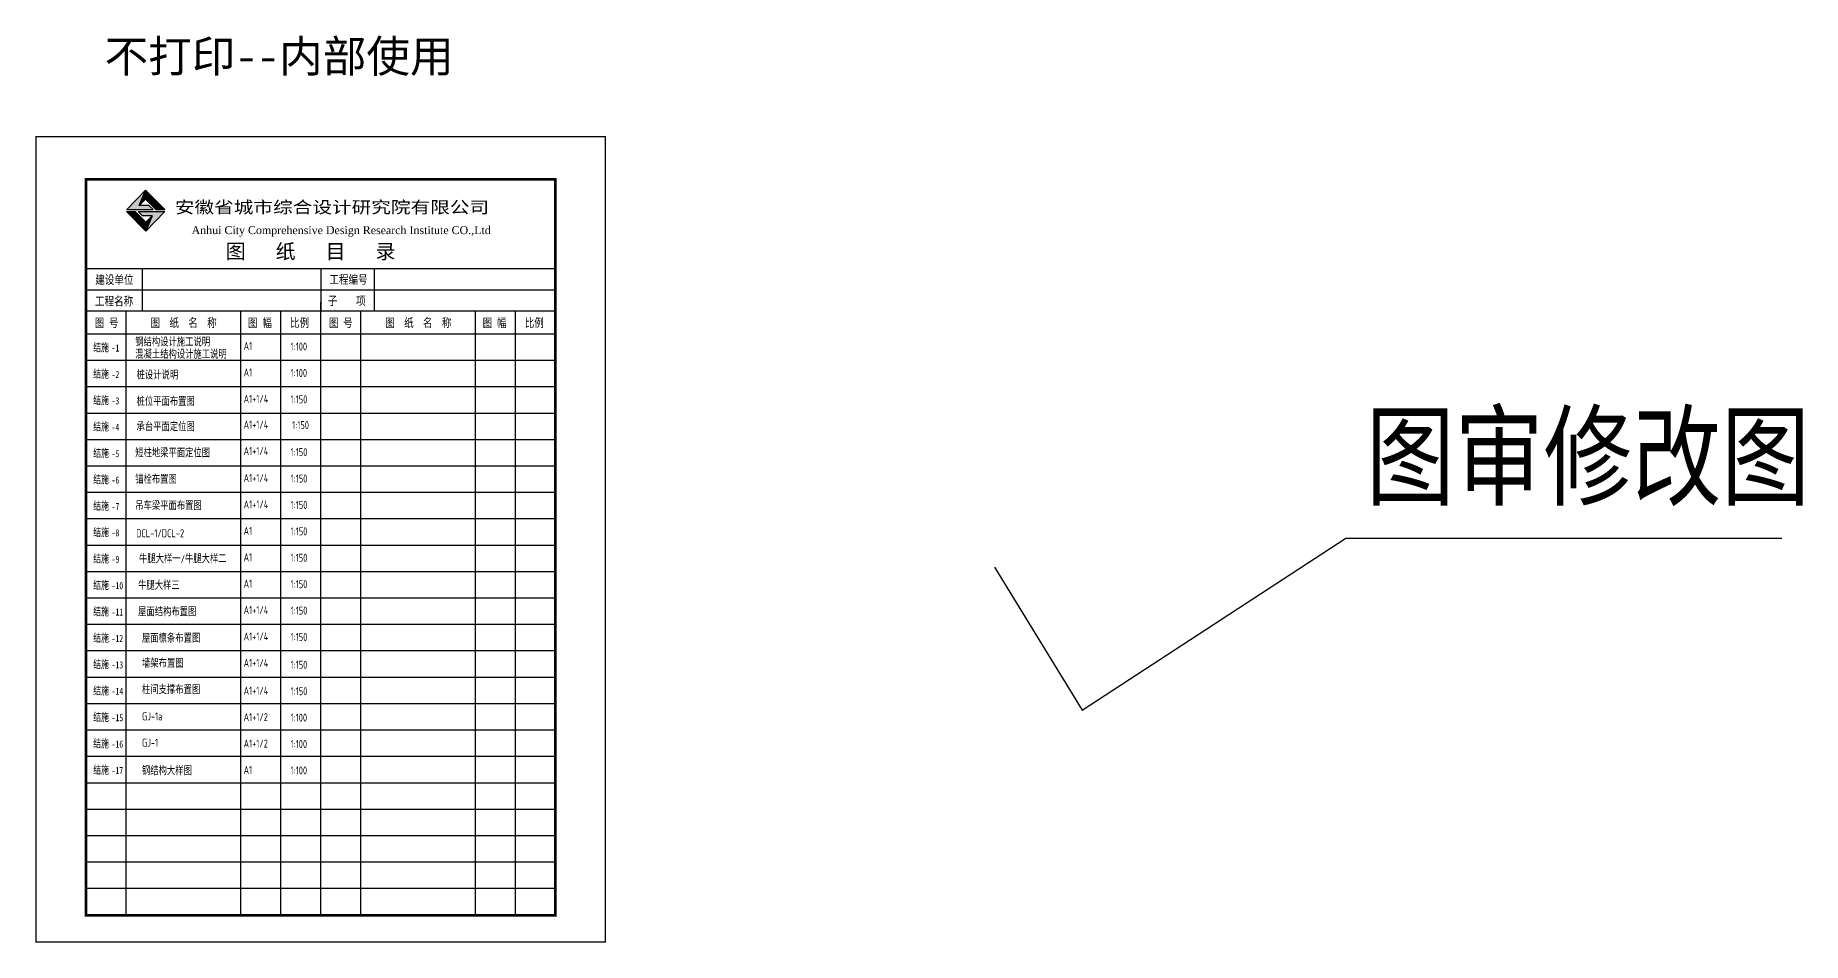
# Model space of a CAD drawing. Extents: x 19118 to 566552, y -1188739 to 92943.
# Drawn here: x 110974 to 176145, y 59489 to 92943 of the extents above; entities that cross this region are included whole.
import ezdxf

# ---------------------------------------------------------------- set-up
doc = ezdxf.new("R2010")
doc.units = 0
doc.header["$LTSCALE"] = 1000
doc.header["$MEASUREMENT"] = 0
doc.layers.get('0').update_dxf_attribs({"linetype": 'CONTINUOUS'})
for name, color, linetype in [('A_DE_DETAIL_3', 144, 'CONTINUOUS'), ('PUB_TEXT', 7, 'CONTINUOUS'), ('TEXT', 7, 'CONTINUOUS'), ('图审改图', 114, 'CONTINUOUS'), ('填充', 250, 'CONTINUOUS')]:
    doc.layers.add(name, color=color, linetype=linetype)
doc.styles.add('-宋体', font='SimSun.ttf')
doc.styles.add('-黑体', font='SimSun.ttf')
doc.styles.add('_HZDX', font='atssdeng.shx', dxfattribs={"width": 0.8, "bigfont": 'atssdchn.shx'})
doc.styles.add('_SIMPLEX9', font='SimSun.ttf', dxfattribs={"width": 0.675})
doc.styles.add('GHF', font='times.ttf')
doc.styles.add('宋体', font='SimSun.ttf', dxfattribs={"width": 0.8})
doc.styles.add('黑体', font='simhei.ttf', dxfattribs={"width": 0.6, "height": 4.3})
pattern_1 = [(0, (-1000888.5317, 575028.4914), (1.983867188, 3.967734375), [0, -3.967734375])]

msp = doc.modelspace()

# ---------------------------------------------------------------- hatches: boundary and pattern name
msp.add_hatch(color=1).paths.add_polyline_path([(114800.71, 86674.54), (115041.56, 87233.23), (114347.06, 86519.45), (115314.06, 86519.45), (115153.63, 86674.54)])
at = {"layer": 'A_DE_DETAIL_3'}
for color, points in [(41, [(115420.99, 86516.48), (115748.39, 86516.48), (115041.56, 87233.23)]), (41, [(114660.23, 86447.6), (114339.16, 86447.6), (115050.96, 85724.61)]), (1, [(114770.96, 86449.76), (114928.84, 86284.06), (115286.53, 86284.06), (115050.96, 85724.61), (115748.91, 86449.76)])]:
    msp.add_hatch(color=color, dxfattribs=at).paths.add_polyline_path(points)
at = {"layer": 'PUB_TEXT'}
h = msp.add_hatch(dxfattribs=at)
h.set_pattern_fill('松散材料', color=256, scale=2.116125, style=0)
h.set_pattern_definition(pattern_1)
h.paths.add_polyline_path([(115041.56, 86904.67), (115041.56, 87233.23), (114800.71, 86674.54)])
h = msp.add_hatch(dxfattribs=at)
h.set_pattern_fill('松散材料', color=256, scale=2.116125, style=0)
h.set_pattern_definition(pattern_1)
h.paths.add_polyline_path([(115420.99, 86516.48), (115041.56, 87233.23), (115041.56, 86904.67)])
h = msp.add_hatch(dxfattribs=at)
h.set_pattern_fill('松散材料', color=256, scale=2.116125, style=0)
h.set_pattern_definition(pattern_1)
h.paths.add_polyline_path([(114660.23, 86447.6), (115050.96, 85724.61), (115050.96, 86057.85)])
h.paths.add_polyline_path([(115050.96, 85724.61), (115286.53, 86284.06), (115050.96, 86057.85)])

# ---------------------------------------------------------------- linework, layer by layer
for p, q in [((114800.71, 86674.54), (115041.56, 87233.23)), ((115041.56, 87233.23), (115420.99, 86516.48)), ((115050.96, 85724.61), (114339.16, 86447.6)), ((114339.16, 86447.6), (114660.23, 86447.6)), ((114660.23, 86447.6), (115050.96, 85724.61)), ((114770.96, 86449.76), (115748.91, 86449.76)), ((114928.84, 86284.06), (114770.96, 86449.76)), ((115286.53, 86284.06), (114928.84, 86284.06)), ((115748.91, 86449.76), (115050.96, 85724.61)), ((115286.53, 86284.06), (115050.96, 85724.61))]:
    msp.add_line(p, q)
for p, q in [((115050.96, 86057.85), (114660.23, 86447.6)), ((115050.96, 86057.85), (115286.53, 86284.06)), ((115050.96, 85724.61), (115050.96, 86057.85)), ((130152.6, 81925.95), (112843.99, 81925.95))]:
    msp.add_line(p, q, dxfattribs=at)
for points, const_width in [([(110998.3, 89213.27), (131998.3, 89213.27), (131998.3, 59513.27), (110998.3, 59513.27)], 49.17), ([(112843.99, 60496.71), (112843.99, 87639.76), (130152.6, 87639.76), (130152.6, 60496.71)], 98.34)]:
    msp.add_lwpolyline(points, close=True, dxfattribs=dict(at, const_width=const_width))
for points in [[(115153.63, 86674.54), (114800.71, 86674.54), (115041.56, 86904.67), (115420.99, 86516.48), (115748.39, 86516.48), (115041.56, 87233.23), (114347.06, 86519.45), (115314.06, 86519.45), (115153.63, 86674.54)], [(115041.56, 87233.23), (115041.56, 86904.67)]]:
    msp.add_lwpolyline(points, dxfattribs=at)
at = {"layer": '图审改图'}
msp.add_lwpolyline([(146338.07, 73330.16), (149577.71, 68055.36), (159296.64, 74409.1), (175374.87, 74409.1)], dxfattribs=at)
at = {"layer": '填充', "color": 251}
for p, q in [((112843.99, 84351), (130152.6, 84351)), ((114909.22, 84351), (114909.22, 82777.49)), ((121498.3, 84351), (121498.3, 82777.49)), ((123465.18, 84351), (123465.18, 82777.49)), ((112843.99, 83564.25), (130152.6, 83564.25)), ((130152.6, 82777.49), (112843.99, 82777.49)), ((114319.16, 60496.71), (114319.16, 82777.49)), ((118547.96, 60496.71), (118547.96, 82777.49)), ((120023.13, 60496.71), (120023.13, 82777.49)), ((121498.3, 60496.71), (121498.3, 83106.09)), ((122973.46, 60496.71), (122973.46, 82777.49)), ((127202.27, 60496.71), (127202.27, 82777.49)), ((128677.43, 60496.71), (128677.43, 82777.49)), ((130152.6, 81925.95), (112843.99, 81925.95)), ((130152.6, 80952.34), (112843.99, 80952.34)), ((130152.6, 79978.73), (112843.99, 79978.73)), ((130152.6, 79005.13), (112843.99, 79005.13)), ((130152.6, 78031.52), (112843.99, 78031.52)), ((130152.6, 77057.91), (112843.99, 77057.91)), ((130152.6, 76084.3), (112843.99, 76084.3)), ((130152.6, 75110.69), (112843.99, 75110.69)), ((130152.6, 74137.08), (112843.99, 74137.08)), ((130152.6, 73163.47), (112843.99, 73163.47)), ((130152.6, 72189.86), (112843.99, 72189.86)), ((130152.6, 71216.25), (112843.99, 71216.25)), ((130152.6, 70242.64), (112843.99, 70242.64)), ((130152.6, 69269.03), (112843.99, 69269.03)), ((130152.6, 68295.42), (112843.99, 68295.42)), ((130152.6, 67321.81), (112843.99, 67321.81)), ((130152.6, 66348.2), (112843.99, 66348.2)), ((130152.6, 65374.6), (112843.99, 65374.6)), ((130152.6, 64400.99), (112843.99, 64400.99)), ((130152.6, 63427.38), (112843.99, 63427.38)), ((130152.6, 62453.77), (112843.99, 62453.77)), ((130152.6, 61480.16), (112843.99, 61480.16)), ((130152.6, 61480.16), (112843.99, 61480.16))]:
    msp.add_line(p, q, dxfattribs=at)

# ---------------------------------------------------------------- texts
at = {"lineweight": 60, "style": '-宋体'}
msp.add_text('图   纸   目   录', height=540.894, dxfattribs=at).set_placement((117992.37, 84707.06))
at = {"layer": 'PUB_TEXT', "color": 11, "style": '黑体'}
msp.add_text('不打印--内部使用', height=1180.132, dxfattribs=at).set_placement((113526.18, 91584.73))
at = {"layer": 'PUB_TEXT'}
for s, height, style, width, p in [('安徽省城市综合设计研究院有限公司', 442.5497, '宋体', 1.2, (116117.92, 86385.18)), ('建设单位', 314.702, '-宋体', 0.8, (113182.68, 83776.68)), ('工程编号', 314.702, '-宋体', 0.8, (121816.36, 83782.5)), ('工程名称', 314.702, '-宋体', 0.8, (113172.34, 82983.33)), ('子    项', 314.702, '-宋体', 0.8, (121763.42, 82998.63)), ('图 号', 314.702, '-宋体', 0.8, (113163.11, 82186.81)), ('   图  纸  名  称', 314.702, '-宋体', 0.8, (114710.45, 82186.81)), ('图 幅', 314.702, '-宋体', 0.8, (118815.61, 82186.81)), ('比例', 314.702, '-宋体', 0.8, (120367.19, 82186.81)), ('图 号', 314.702, '-宋体', 0.8, (121800.89, 82186.81)), ('   图  纸  名  称', 314.702, '-宋体', 0.8, (123364.76, 82186.81)), ('图 幅', 314.702, '-宋体', 0.8, (127469.91, 82186.81)), ('比例', 314.702, '-宋体', 0.8, (129021.49, 82186.81)), ('结施', 295.033, '宋体', 0.7, (113107.18, 81291.48)), ('-1', 259.629, '_SIMPLEX9', 0.675, (113784.36, 81285.62)), ('钢结构设计施工说明', 295.033, '_HZDX', 0.8, (114656.59, 81477.64)), ('A1', 295.033, '_HZDX', 0.8, (118653.08, 81340.18)), ('1:100', 295.033, '_HZDX', 0.8, (120388.12, 81321.88)), ('混凝土结构设计施工说明', 295.0331, '_HZDX', 0.8, (114656.59, 81026.61)), ('结施', 295.033, '宋体', 0.7, (113107.18, 80317.87)), ('-2', 259.629, '_SIMPLEX9', 0.675, (113784.36, 80312.01)), ('桩设计说明', 295.033, '_HZDX', 0.8, (114705.75, 80259.61)), ('A1', 295.033, '_HZDX', 0.8, (118653.08, 80366.57)), ('1:100', 295.033, '_HZDX', 0.8, (120388.12, 80348.27)), ('结施', 295.033, '宋体', 0.7, (113107.18, 79344.26)), ('-3', 259.629, '_SIMPLEX9', 0.675, (113784.36, 79338.4)), ('桩位平面布置图', 295.033, '_HZDX', 0.8, (114705.75, 79286)), ('A1+1/4', 295.033, '_HZDX', 0.8, (118653.08, 79392.96)), ('1:150', 295.033, '_HZDX', 0.8, (120388.12, 79374.66)), ('结施', 295.033, '宋体', 0.7, (113107.18, 78370.66)), ('-4', 259.629, '_SIMPLEX9', 0.675, (113784.36, 78364.79)), ('承台平面定位图', 295.033, '_HZDX', 0.8, (114705.75, 78352.94)), ('A1+1/4', 295.033, '_HZDX', 0.8, (118653.08, 78442.35)), ('1:150', 295.033, '_HZDX', 0.8, (120447.21, 78424.06)), ('结施', 295.033, '宋体', 0.7, (113107.18, 77397.05)), ('-5', 259.629, '_SIMPLEX9', 0.675, (113784.36, 77391.18)), ('短柱地梁平面定位图', 295.033, '_HZDX', 0.8, (114656.59, 77388.72)), ('A1+1/4', 295.033, '_HZDX', 0.8, (118653.08, 77468.74)), ('1:150', 295.033, '_HZDX', 0.8, (120388.12, 77427.45)), ('结施', 295.033, '宋体', 0.7, (113107.18, 76423.44)), ('-6', 259.629, '_SIMPLEX9', 0.675, (113784.36, 76417.57)), ('锚栓布置图', 295.033, '_HZDX', 0.8, (114656.59, 76415.11)), ('A1+1/4', 295.033, '_HZDX', 0.8, (118653.08, 76472.13)), ('1:150', 295.033, '_HZDX', 0.8, (120388.12, 76453.84)), ('结施', 295.033, '宋体', 0.7, (113107.18, 75449.83)), ('-7', 259.629, '_SIMPLEX9', 0.675, (113784.36, 75443.96)), ('吊车梁平面布置图', 295.033, '_HZDX', 0.8, (114656.59, 75441.5)), ('A1+1/4', 295.033, '_HZDX', 0.8, (118653.08, 75498.52)), ('1:150', 295.033, '_HZDX', 0.8, (120388.12, 75480.23)), ('结施', 295.033, '宋体', 0.7, (113107.18, 74476.22)), ('-8', 259.629, '_SIMPLEX9', 0.675, (113784.36, 74470.35)), ('DCL-1/DCL-2', 295.0331, '_HZDX', 0.8, (114692.3, 74436.26)), ('A1', 295.033, '_HZDX', 0.8, (118653.08, 74524.91)), ('1:150', 295.033, '_HZDX', 0.8, (120388.12, 74506.62)), ('结施', 295.033, '宋体', 0.7, (113107.18, 73502.61)), ('-9', 259.629, '_SIMPLEX9', 0.675, (113784.36, 73496.74)), ('牛腿大样一/牛腿大样二', 295.0331, '_HZDX', 0.8, (114796.86, 73485.03)), ('A1', 295.033, '_HZDX', 0.8, (118653.08, 73551.3)), ('1:150', 295.033, '_HZDX', 0.8, (120388.12, 73533.01)), ('结施', 295.033, '宋体', 0.7, (113107.18, 72529)), ('-10', 259.629, '_SIMPLEX9', 0.675, (113784.36, 72523.13)), ('牛腿大样三', 295.033, '_HZDX', 0.8, (114762.39, 72504.48)), ('A1', 295.033, '_HZDX', 0.8, (118653.08, 72577.69)), ('1:150', 295.033, '_HZDX', 0.8, (120388.12, 72559.4)), ('结施', 295.033, '宋体', 0.7, (113107.18, 71555.39)), ('-11', 259.629, '_SIMPLEX9', 0.675, (113784.36, 71549.52)), ('屋面结构布置图', 295.033, '_HZDX', 0.8, (114762.39, 71530.87)), ('A1+1/4', 295.033, '_HZDX', 0.8, (118653.08, 71604.08)), ('1:150', 295.033, '_HZDX', 0.8, (120388.12, 71585.79)), ('结施', 295.033, '宋体', 0.7, (113107.18, 70581.78)), ('-12', 259.629, '_SIMPLEX9', 0.675, (113784.36, 70575.92)), ('屋面檩条布置图', 295.033, '_HZDX', 0.8, (114905.64, 70557.1)), ('A1+1/4', 295.033, '_HZDX', 0.8, (118653.08, 70630.47)), ('1:150', 295.033, '_HZDX', 0.8, (120388.12, 70612.18)), ('结施', 295.033, '宋体', 0.7, (113107.18, 69608.17)), ('-13', 259.629, '_SIMPLEX9', 0.675, (113784.36, 69602.31)), ('墙架布置图', 295.033, '_HZDX', 0.8, (114905.64, 69630.83)), ('A1+1/4', 295.033, '_HZDX', 0.8, (118653.08, 69656.86)), ('1:150', 295.033, '_HZDX', 0.8, (120388.12, 69585.89)), ('结施', 295.033, '宋体', 0.7, (113107.18, 68634.56)), ('-14', 259.629, '_SIMPLEX9', 0.675, (113784.36, 68628.7)), ('柱间支撑布置图', 295.033, '_HZDX', 0.8, (114905.64, 68657.22)), ('A1+1/4', 295.033, '_HZDX', 0.8, (118653.08, 68630.57)), ('1:150', 295.033, '_HZDX', 0.8, (120388.12, 68612.28)), ('结施', 295.033, '宋体', 0.7, (113107.18, 67660.95)), ('-15', 259.629, '_SIMPLEX9', 0.675, (113784.36, 67655.09)), ('GJ-1a', 295.033, '_HZDX', 0.8, (114905.64, 67686.74)), ('A1+1/2', 295.033, '_HZDX', 0.8, (118653.08, 67656.97)), ('1:100', 295.033, '_HZDX', 0.8, (120388.12, 67638.67)), ('结施', 295.033, '宋体', 0.7, (113107.18, 66687.34)), ('-16', 259.629, '_SIMPLEX9', 0.675, (113784.36, 66681.48)), ('GJ-1', 295.033, '_HZDX', 0.8, (114905.64, 66713.13)), ('A1+1/2', 295.033, '_HZDX', 0.8, (118653.08, 66683.36)), ('1:100', 295.033, '_HZDX', 0.8, (120388.12, 66665.06)), ('结施', 295.033, '宋体', 0.7, (113107.18, 65713.73)), ('-17', 259.629, '_SIMPLEX9', 0.675, (113784.36, 65707.87)), ('钢结构大样图', 295.033, '_HZDX', 0.8, (114905.64, 65668.27)), ('A1', 295.033, '_HZDX', 0.8, (118653.08, 65709.75)), ('1:100', 295.033, '_HZDX', 0.8, (120388.12, 65691.45))]:
    msp.add_text(s, height=height, dxfattribs=dict(at, style=style, width=width)).set_placement(p)
at = {"layer": 'PUB_TEXT', "style": 'GHF'}
msp.add_text('Anhui City Comprehensive Design Research Institute CO.,Ltd', height=291.5628, dxfattribs=at).set_placement((116735.07, 85614.9))
at = {"layer": 'TEXT', "color": 3, "style": '-黑体', "width": 0.8}
msp.add_text('图审修改图', height=3001.5, dxfattribs=at).set_placement((160040.4, 75926.15))

doc.saveas('drawing.dxf')
